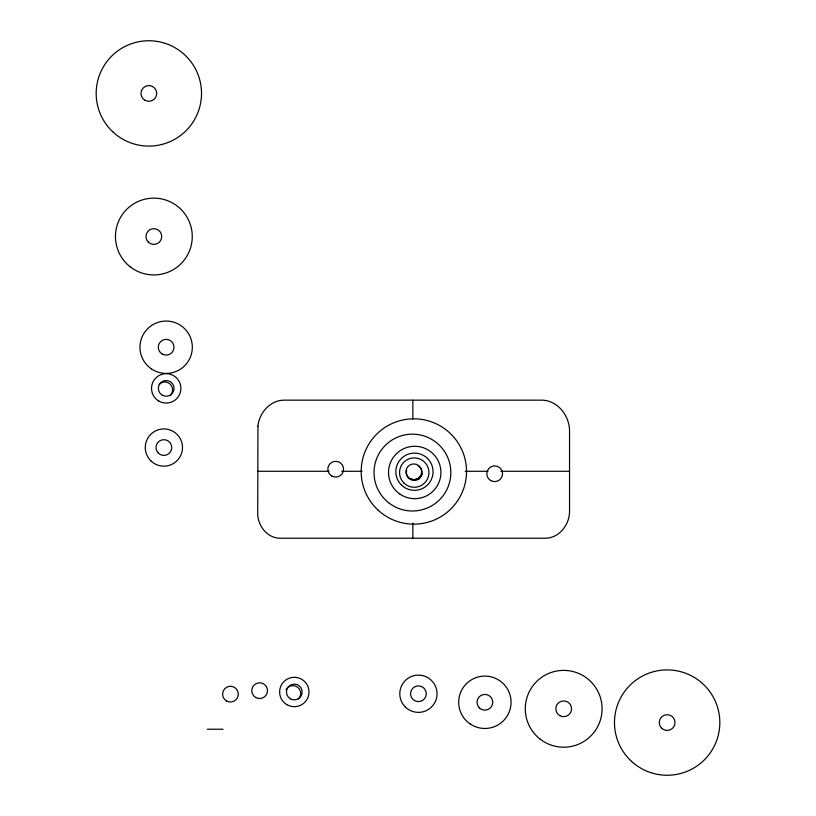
<?xml version="1.0" encoding="UTF-8"?>
<svg xmlns="http://www.w3.org/2000/svg" width="816" height="816" viewBox="0 0 816 816"><rect width="100%" height="100%" fill="white"/><g stroke="black" fill="none" stroke-linecap="round" stroke-linejoin="round"><path stroke-width="1.22" d="M257.723 471.281L328.991 471.281M341.72 471.281L362.08 471.281M465.171 471.281L488.08 471.281M500.81 471.281L569.537 471.281M207.325 729.229L223.033 729.229M412.845 400.156L412.845 419.149M412.845 523.025L412.845 538.223M286.069 689.52A7.854 7.854 0 0 1 297.646 687.215A7.854 7.854 0 0 1 298.421 699.006M422.035 473.759A7.854 7.854 0 0 1 414.446 479.573M412.406 479.308A7.854 7.854 0 0 1 410.519 478.523M159.212 384.275A7.854 7.854 0 0 1 170.33 384.275A7.854 7.854 0 0 1 170.33 395.383M418.159 465.783A7.854 7.854 0 0 1 421.352 475.901A7.854 7.854 0 0 1 411.55 479.961A7.854 7.854 0 0 1 406.643 470.546M420.383 476.075A7.854 7.854 0 0 1 418.353 479.594M257.948 426.125L257.723 512.887C257.377 525.351 267.148 538.295 280.245 538.223L545.129 538.223C559.327 538.295 569.905 524.28 569.537 510.775L569.537 431.786C569.966 416.221 557.767 400.075 541.416 400.156L284.284 400.156C270.31 400.075 259.202 412.784 257.948 426.125M290.384 698.792A7.854 7.854 0 0 0 302.165 691.988A7.854 7.854 0 0 0 290.384 685.185A7.854 7.854 0 0 0 290.384 698.792M286.967 704.718A14.698 14.698 0 0 0 309.009 691.988A14.698 14.698 0 0 0 286.967 679.259A14.698 14.698 0 0 0 286.967 704.718M255.704 697.476A7.854 7.854 0 0 0 267.495 690.673A7.854 7.854 0 0 0 255.704 683.869A7.854 7.854 0 0 0 255.704 697.476M414.487 700.546A7.854 7.854 0 0 0 426.278 693.743A7.854 7.854 0 0 0 414.487 686.939A7.854 7.854 0 0 0 414.487 700.546M226.522 700.944A7.854 7.854 0 0 0 238.313 694.141A7.854 7.854 0 0 0 226.522 687.337A7.854 7.854 0 0 0 226.522 700.944M405.44 707.105A18.625 18.625 0 0 0 436.478 698.302A18.625 18.625 0 0 0 413.345 675.832A18.625 18.625 0 0 0 405.44 707.105M470.138 723.925A26.183 26.183 0 0 0 510.989 704.218A26.183 26.183 0 0 0 473.504 678.688A26.183 26.183 0 0 0 470.138 723.925M479.318 707.829A7.854 7.854 0 0 0 492.466 704.31A7.854 7.854 0 0 0 482.848 694.691A7.854 7.854 0 0 0 479.318 707.829M539.886 738.949A38.413 38.413 0 0 0 601.688 714.326A38.413 38.413 0 0 0 549.464 673.118A38.413 38.413 0 0 0 539.886 738.949M559.756 715.601A7.854 7.854 0 0 0 571.537 708.798A7.854 7.854 0 0 0 559.756 701.995A7.854 7.854 0 0 0 559.756 715.601M631.482 761.328A52.663 52.663 0 0 0 718.549 734.094A52.663 52.663 0 0 0 651.423 672.313A52.663 52.663 0 0 0 631.482 761.328M661.592 728.137A7.854 7.854 0 0 0 674.74 724.608A7.854 7.854 0 0 0 665.122 714.989A7.854 7.854 0 0 0 661.592 728.137M401.472 485.081A18.625 18.625 0 0 0 432.5 476.279A18.625 18.625 0 0 0 409.367 453.808A18.625 18.625 0 0 0 401.472 485.081M399.973 494.119A26.183 26.183 0 0 0 440.834 474.422A26.183 26.183 0 0 0 403.339 448.882A26.183 26.183 0 0 0 399.973 494.119M388.64 502.738A38.413 38.413 0 0 0 450.442 478.115A38.413 38.413 0 0 0 398.218 436.897A38.413 38.413 0 0 0 388.64 502.738M378.185 510.235A52.663 52.663 0 0 0 465.242 483.001A52.663 52.663 0 0 0 398.126 421.219A52.663 52.663 0 0 0 378.185 510.235M331.765 476.003A7.854 7.854 0 0 0 343.546 469.2A7.854 7.854 0 0 0 331.765 462.397A7.854 7.854 0 0 0 331.765 476.003M408.235 477.35A7.854 7.854 0 0 0 421.382 473.831A7.854 7.854 0 0 0 411.764 464.212A7.854 7.854 0 0 0 408.235 477.35M490.763 480.542A7.854 7.854 0 0 0 502.544 473.739A7.854 7.854 0 0 0 490.763 466.936A7.854 7.854 0 0 0 490.763 480.542M162.282 395.179A7.854 7.854 0 0 0 174.073 388.375A7.854 7.854 0 0 0 162.282 381.572A7.854 7.854 0 0 0 162.282 395.179M158.865 401.095A14.698 14.698 0 0 0 180.907 388.375A14.698 14.698 0 0 0 158.865 375.646A14.698 14.698 0 0 0 158.865 401.095M144.922 100.225A7.854 7.854 0 0 0 156.703 93.422A7.854 7.854 0 0 0 144.922 86.618A7.854 7.854 0 0 0 144.922 100.225M113.179 132.172A52.663 52.663 0 0 0 200.236 104.938A52.663 52.663 0 0 0 133.12 43.156A52.663 52.663 0 0 0 113.179 132.172M130.06 266.689A38.413 38.413 0 0 0 191.862 242.077A38.413 38.413 0 0 0 139.638 200.858A38.413 38.413 0 0 0 130.06 266.689M148.298 242.097A7.854 7.854 0 0 0 161.435 238.578A7.854 7.854 0 0 0 151.817 228.949A7.854 7.854 0 0 0 148.298 242.097M151.409 368.873A26.183 26.183 0 0 0 192.26 349.177A26.183 26.183 0 0 0 154.775 323.646A26.183 26.183 0 0 0 151.409 368.873M162.221 354.032A7.854 7.854 0 0 0 174.002 347.228A7.854 7.854 0 0 0 162.221 340.425A7.854 7.854 0 0 0 162.221 354.032M150.909 460.907A18.625 18.625 0 0 0 181.937 452.105A18.625 18.625 0 0 0 158.804 429.634A18.625 18.625 0 0 0 150.909 460.907M158.324 453.104A7.854 7.854 0 0 0 171.472 449.585A7.854 7.854 0 0 0 161.843 439.957A7.854 7.854 0 0 0 158.324 453.104M403.849 482.97A14.698 14.698 0 0 0 428.431 476.381A14.698 14.698 0 0 0 410.428 458.388A14.698 14.698 0 0 0 403.849 482.97"/></g></svg>
